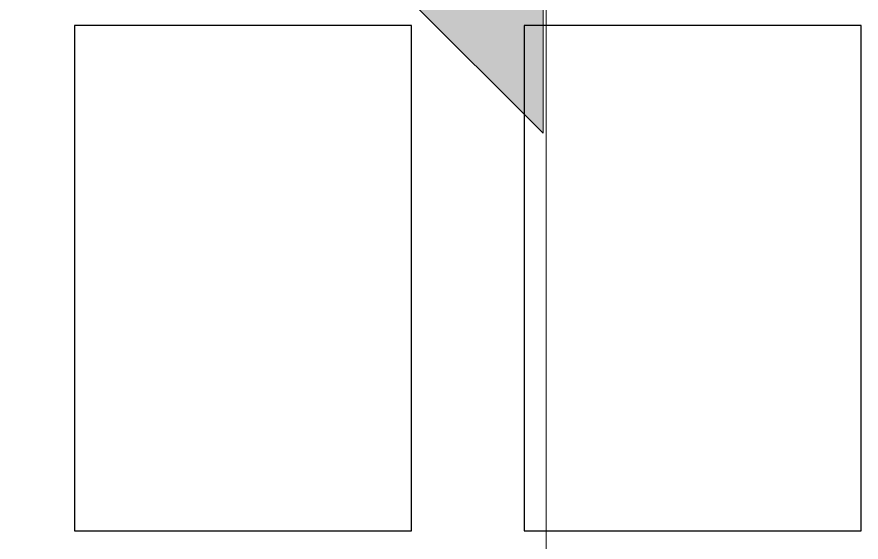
# Model space of a CAD drawing. Header units: millimetres. Extents: x -795739 to -715748, y -34378 to 22353.
# Drawn here: x -740584 to -739832, y 7327 to 7794 of the extents above; entities that cross this region are included whole.
import ezdxf
from ezdxf.xclip import XClip

# ---------------------------------------------------------------- set-up
doc = ezdxf.new("R2010")
doc.units = ezdxf.units.MM
doc.header["$XCLIPFRAME"] = 0
doc.layers.add('000 - WIPEOUT', color=250, linetype='Continuous')
doc.layers.add('A11_ALU.SOLID SHEET', color=2, linetype='Continuous')
doc.layers.add('A-ANNO-NOTE', color=3, linetype='Continuous', lineweight=25)

# ---------------------------------------------------------------- blocks, each defined once
blk = doc.blocks.new('DPA_AN_Section Line - UP-Left-16619115-4282-01 ENLARGED LOWER PLATFORM LEVEL - REFLECTED CEILING PLAN - SHEET 3')
at = {"layer": 'A-ANNO-NOTE', "lineweight": 9}
h = blk.add_hatch(color=256, dxfattribs=at)
edge = h.paths.add_edge_path()
edge.add_arc((0, -0.0278), 7.5, 180, 360)
edge.add_line((7.5, -0.0278), (10.682, -0.0278))
edge.add_line((10.682, -0.0278), (0, -10.7098))
edge.add_line((0, -10.7098), (-10.682, -0.0278))
edge.add_line((-10.682, -0.0278), (-7.5, -0.0278))
blk.add_line((7.4999, 0), (45, 0), dxfattribs=at)
at = {"layer": 'A-ANNO-NOTE', "lineweight": 18}
for p, q in [((0, -10.7098), (10.682, -0.0278)), ((10.682, -0.0278), (7.5, -0.0278))]:
    blk.add_line(p, q, dxfattribs=at)
blk = doc.blocks.new('*U906')
at = {"color": 3}
for points in [[(-225, -1850), (225, -1850), (225, -2150), (-225, -2150)], [(-225, -2250), (225, -2250), (225, -2550), (-225, -2550)]]:
    blk.add_wipeout(points, dxfattribs=at).dxf.layer = '000 - WIPEOUT'
at = {"layer": 'A11_ALU.SOLID SHEET', "color": 0, "linetype": 'ByBlock'}
for points in [[(-225, -2150), (225, -2150), (225, -1850), (-225, -1850)], [(-225, -2550), (225, -2550), (225, -2250), (-225, -2250)]]:
    blk.add_lwpolyline(points, close=True, dxfattribs=at)
blk = doc.blocks.new('*U1025')
at = {"layer": 'A11_ALU.SOLID SHEET', "linetype": 'ByBlock', "rotation": 90}
blk.add_blockref('*U906', (2300, 3982.5), dxfattribs=at)

msp = doc.modelspace()

# ---------------------------------------------------------------- block references
ref = msp.add_blockref('*U1025', (-744682.37, 3579.02))
XClip(ref).set_block_clipping_path([(-45801.3280238605, -9620.0077451947), (23704.0078937773, 10334.9999958097)])

# ---------------------------------------------------------------- next in the draw order: block references
at = {"layer": 'A-ANNO-NOTE', "xscale": 100, "yscale": 100, "zscale": 100, "rotation": 269.9999999999999}
msp.add_blockref('DPA_AN_Section Line - UP-Left-16619115-4282-01 ENLARGED LOWER PLATFORM LEVEL - REFLECTED CEILING PLAN - SHEET 3', (-740112.66, 8759.02), dxfattribs=at)

doc.saveas('drawing.dxf')
